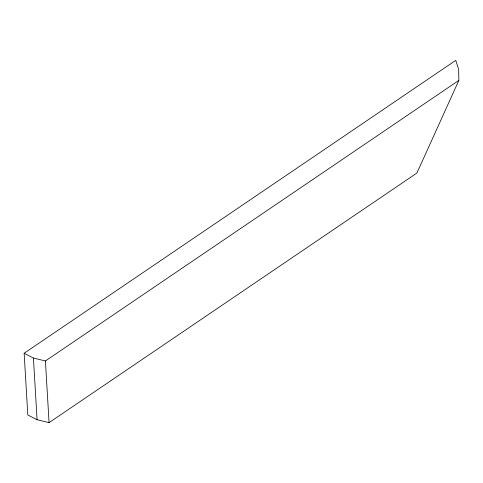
<?xml version="1.0" encoding="UTF-8"?>
<svg xmlns="http://www.w3.org/2000/svg" width="483" height="483" viewBox="0 0 483 483"><rect width="100%" height="100%" fill="white"/><g stroke="black" fill="none" stroke-linecap="round" stroke-linejoin="round"><path stroke-width="0.72" d="M458.85 80.395L416.92 173.017L49.067 422.649L37.076 419.721L27.803 414.945L24.15 353.26L455.765 60.351L458.669 69.449L458.85 80.395L45.414 360.964L33.424 358.036L24.15 353.26M45.414 360.964L49.067 422.649M33.424 358.036L37.076 419.721"/></g></svg>
